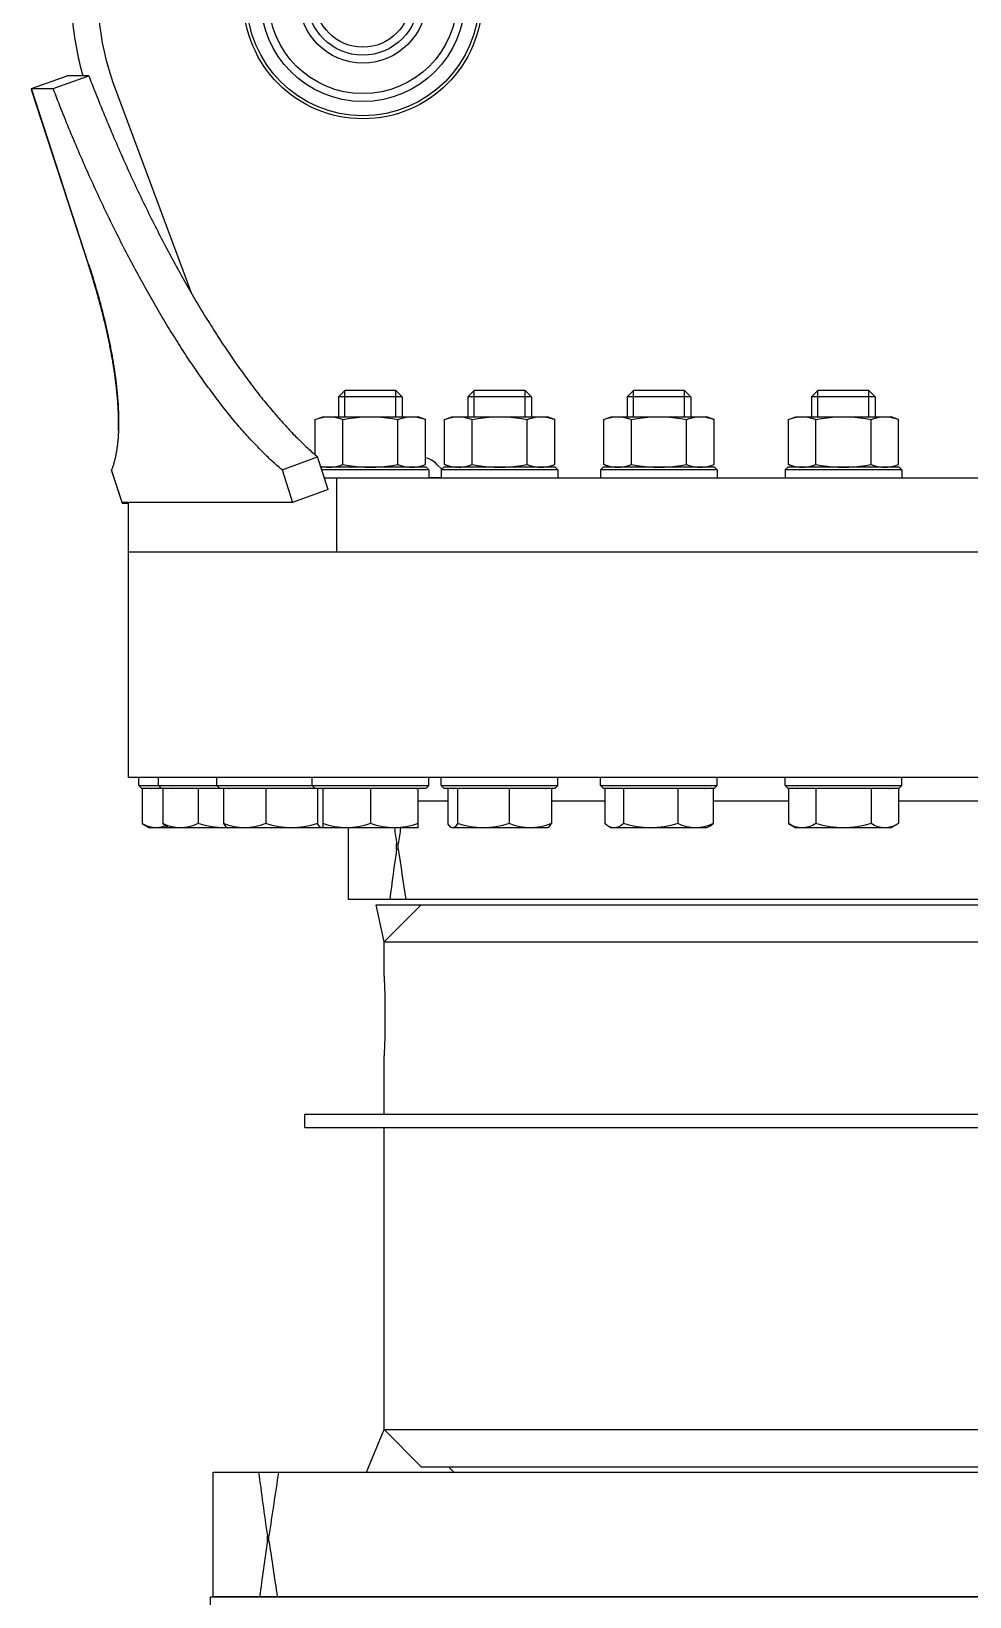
# Model space of a CAD drawing. Extents: x 1551 to 113148, y -1700 to 77018.
# Drawn here: x 13536 to 13890, y 58568 to 59159 of the extents above; entities that cross this region are included whole.
import ezdxf

# ---------------------------------------------------------------- set-up
doc = ezdxf.new("R2010")
doc.units = 0
doc.header["$LTSCALE"] = 500
doc.header["$MEASUREMENT"] = 0
doc.linetypes.add('CENTER', pattern=[3, 2.5, -0.25, 0, -0.25])
doc.layers.get('0').update_dxf_attribs({"linetype": 'CONTINUOUS'})

# ---------------------------------------------------------------- blocks, each defined once
blk = doc.blocks.new('pidestal_kran')
blk.add_lwpolyline([(-9566.33, 75828.77), (-8601.33, 75828.77), (-8601.33, 75778.77), (-9566.33, 75778.77)], close=True)
blk = doc.blocks.new('platform_side')
at = {"linetype": 'Continuous'}
for p, q in [((-10574.8, 5262.96), (-10561.35, 5267.82)), ((-10566.69, 5262.96), (-10553.24, 5267.82)), ((-10553.24, 5267.82), (-10561.35, 5267.82)), ((-10574.71, 5262.66), (-10574.92, 5262.59)), ((-10574.92, 5262.59), (-10553.35, 5196.39)), ((-10574.8, 5262.96), (-10566.69, 5262.96)), ((-10553.29, 5196.74), (-10574.8, 5262.96)), ((-10543.54, 5263.63), (-10514.48, 5185.7)), ((-10553.19, 5196.44), (-10553.35, 5196.39)), ((-10456.58, 5149.14), (-10458.98, 5146.74)), ((-10437.38, 5149.14), (-10456.58, 5149.14)), ((-10456.58, 5139.14), (-10456.58, 5149.14)), ((-10437.38, 5149.14), (-10434.98, 5146.74)), ((-10437.38, 5139.14), (-10437.38, 5149.14)), ((-10407.84, 5149.14), (-10410.24, 5146.74)), ((-10388.64, 5149.14), (-10407.84, 5149.14)), ((-10407.84, 5139.14), (-10407.84, 5149.14)), ((-10388.64, 5149.14), (-10386.24, 5146.74)), ((-10388.64, 5139.14), (-10388.64, 5149.14)), ((-10347.75, 5149.14), (-10350.15, 5146.74)), ((-10328.55, 5149.14), (-10347.75, 5149.14)), ((-10347.75, 5139.14), (-10347.75, 5149.14)), ((-10328.55, 5149.14), (-10326.15, 5146.74)), ((-10328.55, 5139.14), (-10328.55, 5149.14)), ((-10278.15, 5149.14), (-10280.55, 5146.74)), ((-10258.95, 5149.14), (-10278.15, 5149.14)), ((-10278.15, 5139.14), (-10278.15, 5149.14)), ((-10258.95, 5149.14), (-10256.55, 5146.74)), ((-10258.95, 5139.14), (-10258.95, 5149.14)), ((-10434.98, 5146.74), (-10458.98, 5146.74)), ((-10458.98, 5146.74), (-10458.98, 5139.14)), ((-10434.98, 5146.74), (-10434.98, 5139.14)), ((-10386.24, 5146.74), (-10410.24, 5146.74)), ((-10410.24, 5146.74), (-10410.24, 5139.14)), ((-10386.24, 5146.74), (-10386.24, 5139.14)), ((-10326.15, 5146.74), (-10350.15, 5146.74)), ((-10350.15, 5146.74), (-10350.15, 5139.14)), ((-10326.15, 5146.74), (-10326.15, 5139.14)), ((-10256.55, 5146.74), (-10280.55, 5146.74)), ((-10280.55, 5146.74), (-10280.55, 5139.14)), ((-10256.55, 5146.74), (-10256.55, 5139.14)), ((-10467.77, 5138.13), (-10464.98, 5139.14)), ((-10467.77, 5124.78), (-10467.77, 5138.13)), ((-10464.98, 5139.14), (-10428.98, 5139.14)), ((-10457.37, 5121.16), (-10457.37, 5138.13)), ((-10436.59, 5121.16), (-10436.59, 5138.13)), ((-10426.2, 5138.13), (-10428.98, 5139.14)), ((-10426.2, 5121.16), (-10426.2, 5138.13)), ((-10419.03, 5138.13), (-10416.24, 5139.14)), ((-10419.03, 5121.16), (-10419.03, 5138.13)), ((-10416.24, 5139.14), (-10380.24, 5139.14)), ((-10408.63, 5121.16), (-10408.63, 5138.13)), ((-10387.85, 5121.16), (-10387.85, 5138.13)), ((-10377.46, 5138.13), (-10380.24, 5139.14)), ((-10377.46, 5121.16), (-10377.46, 5138.13)), ((-10358.94, 5138.13), (-10356.15, 5139.14)), ((-10358.94, 5121.16), (-10358.94, 5138.13)), ((-10356.15, 5139.14), (-10320.15, 5139.14)), ((-10348.55, 5121.16), (-10348.55, 5138.13)), ((-10327.76, 5121.16), (-10327.76, 5138.13)), ((-10317.37, 5138.13), (-10320.15, 5139.14)), ((-10317.37, 5121.16), (-10317.37, 5138.13)), ((-10289.33, 5138.13), (-10286.55, 5139.14)), ((-10289.33, 5121.16), (-10289.33, 5138.13)), ((-10286.55, 5139.14), (-10250.55, 5139.14)), ((-10278.94, 5121.16), (-10278.94, 5138.13)), ((-10258.15, 5121.16), (-10258.15, 5138.13)), ((-10247.76, 5138.13), (-10250.55, 5139.14)), ((-10247.76, 5121.16), (-10247.76, 5138.13)), ((-10540.64, 5106.87), (-10544.64, 5119.17)), ((-10544.64, 5118.84), (-10544.58, 5118.99)), ((-10480.34, 5119.17), (-10466.89, 5124.03)), ((-10480.34, 5119.17), (-10476.35, 5106.87)), ((-10462.9, 5111.74), (-10466.89, 5124.03)), ((-10464.98, 5120.14), (-10465.72, 5120.41)), ((-10425.98, 5120.14), (-10465.63, 5120.14)), ((-10424.98, 5119.14), (-10465.3, 5119.14)), ((-10428.98, 5120.14), (-10426.2, 5121.16)), ((-10425.98, 5120.14), (-10424.98, 5119.14)), ((-10424.98, 5119.14), (-10424.98, 5116.14)), ((-10421.91, 5121.21), (-10420.04, 5119.35)), ((-10419.24, 5120.14), (-10420.24, 5119.14)), ((-10376.24, 5119.14), (-10420.24, 5119.14)), ((-10420.24, 5119.14), (-10420.24, 5116.14)), ((-10377.24, 5120.14), (-10419.24, 5120.14)), ((-10416.24, 5120.14), (-10419.03, 5121.16)), ((-10380.24, 5120.14), (-10377.46, 5121.16)), ((-10377.24, 5120.14), (-10376.24, 5119.14)), ((-10376.24, 5119.14), (-10376.24, 5116.14)), ((-10359.15, 5120.14), (-10360.15, 5119.14)), ((-10316.15, 5119.14), (-10360.15, 5119.14)), ((-10360.15, 5119.14), (-10360.15, 5116.14)), ((-10317.15, 5120.14), (-10359.15, 5120.14)), ((-10356.15, 5120.14), (-10358.94, 5121.16)), ((-10320.15, 5120.14), (-10317.37, 5121.16)), ((-10317.15, 5120.14), (-10316.15, 5119.14)), ((-10316.15, 5119.14), (-10316.15, 5116.14)), ((-10289.54, 5120.14), (-10290.54, 5119.14)), ((-10246.54, 5119.14), (-10290.54, 5119.14)), ((-10290.54, 5119.14), (-10290.54, 5116.14)), ((-10247.55, 5120.14), (-10289.54, 5120.14)), ((-10286.55, 5120.14), (-10289.33, 5121.16)), ((-10250.55, 5120.14), (-10247.76, 5121.16)), ((-10247.54, 5120.14), (-10246.54, 5119.14)), ((-10246.54, 5119.14), (-10246.54, 5116.14)), ((-10544.54, 5118.87), (-10544.64, 5118.84)), ((-10544.64, 5118.84), (-10540.63, 5106.54)), ((-10464.33, 5116.14), (-9511.29, 5116.14)), ((-10459.67, 5088.14), (-10459.67, 5116.14)), ((-10420.24, 5116.14), (-10424.98, 5116.14)), ((-10462.9, 5111.74), (-10476.35, 5106.87)), ((-10476.35, 5106.87), (-10540.64, 5106.87)), ((-10539.72, 5106.87), (-10540.63, 5106.54)), ((-10540.63, 5106.54), (-10538.29, 5106.54)), ((-10538.29, 5003.14), (-10538.29, 5106.87)), ((-9511.29, 5088.14), (-10538.29, 5088.14)), ((-9511.29, 5003.14), (-10538.29, 5003.14)), ((-10534.3, 5000.14), (-10534.3, 5003.14)), ((-10526.89, 5000.14), (-10526.89, 5003.14)), ((-10504.9, 5000.14), (-10504.9, 5003.14)), ((-10468.98, 5000.14), (-10468.98, 5003.14)), ((-10424.98, 5000.14), (-10424.98, 5003.14)), ((-10420.24, 5000.14), (-10420.24, 5003.14)), ((-10376.24, 5000.14), (-10376.24, 5003.14)), ((-10360.15, 5000.14), (-10360.15, 5003.14)), ((-10316.15, 5000.14), (-10316.15, 5003.14)), ((-10290.55, 5000.14), (-10290.55, 5003.14)), ((-10246.55, 5000.14), (-10246.55, 5003.14)), ((-10533.3, 4999.14), (-10534.3, 5000.14)), ((-10534.3, 5000.14), (-10424.98, 5000.14)), ((-10533.3, 4999.14), (-10503.9, 4999.14)), ((-10428.98, 4998.94), (-10533.08, 4998.94)), ((-10533.08, 4998.94), (-10533.08, 4985.75)), ((-10525.89, 4999.14), (-10526.89, 5000.14)), ((-10525.36, 4998.94), (-10525.36, 4985.75)), ((-10512, 4998.94), (-10512, 4985.75)), ((-10503.9, 4999.14), (-10504.9, 5000.14)), ((-10503.9, 4999.14), (-10467.98, 4999.14)), ((-10502.43, 4998.94), (-10502.43, 4985.75)), ((-10486.5, 4998.94), (-10486.5, 4985.75)), ((-10467.98, 4999.14), (-10468.98, 5000.14)), ((-10467.98, 4999.14), (-10425.98, 4999.14)), ((-10466.97, 4998.94), (-10466.97, 4985.75)), ((-10464.98, 4998.94), (-10464.98, 4984.14)), ((-10446.98, 4998.94), (-10446.98, 4985.75)), ((-10428.98, 4984.14), (-10428.98, 4998.94)), ((-10425.98, 4999.14), (-10424.98, 5000.14)), ((-10420.24, 5000.14), (-10376.24, 5000.14)), ((-10419.24, 4999.14), (-10420.24, 5000.14)), ((-10419.24, 4999.14), (-10377.24, 4999.14)), ((-10378.71, 4998.94), (-10417.77, 4998.94)), ((-10417.77, 4998.94), (-10417.77, 4985.75)), ((-10414.16, 4998.94), (-10414.16, 4985.75)), ((-10394.63, 4998.94), (-10394.63, 4985.75)), ((-10378.71, 4998.94), (-10378.71, 4985.75)), ((-10377.24, 4999.14), (-10376.24, 5000.14)), ((-10360.15, 5000.14), (-10316.15, 5000.14)), ((-10359.15, 4999.14), (-10360.15, 5000.14)), ((-10359.15, 4999.14), (-10317.15, 4999.14)), ((-10317.69, 4998.94), (-10358.62, 4998.94)), ((-10358.62, 4998.94), (-10358.62, 4985.75)), ((-10351.51, 4998.94), (-10351.51, 4985.75)), ((-10331.05, 4998.94), (-10331.05, 4985.75)), ((-10317.69, 4998.94), (-10317.69, 4985.75)), ((-10317.15, 4999.14), (-10316.15, 5000.14)), ((-10290.55, 5000.14), (-10246.55, 5000.14)), ((-10289.55, 4999.14), (-10290.55, 5000.14)), ((-10289.54, 4999.14), (-10247.55, 4999.14)), ((-10247.76, 4998.94), (-10289.33, 4998.94)), ((-10289.33, 4998.94), (-10289.33, 4985.75)), ((-10278.94, 4998.94), (-10278.94, 4985.75)), ((-10258.15, 4998.94), (-10258.15, 4985.75)), ((-10247.76, 4998.94), (-10247.76, 4985.75)), ((-10247.55, 4999.14), (-10246.55, 5000.14)), ((-10417.77, 4994.14), (-10428.98, 4994.14)), ((-10358.62, 4994.14), (-10378.71, 4994.14)), ((-10289.33, 4994.14), (-10317.69, 4994.14)), ((-10212, 4994.14), (-10247.76, 4994.14)), ((-10533.08, 4985.75), (-10530.3, 4984.14)), ((-10428.98, 4984.14), (-10530.3, 4984.14)), ((-10524.04, 4984.81), (-10522.89, 4984.14)), ((-10500.9, 4984.18), (-10501.76, 4984.14)), ((-10501.17, 4984.3), (-10500.9, 4984.14)), ((-10464.99, 4984.18), (-10465.17, 4984.14)), ((-10455.29, 4957.14), (-10455.29, 4984.14)), ((-10380.24, 4984.14), (-10416.24, 4984.14)), ((-10379.96, 4984.3), (-10380.24, 4984.14)), ((-10357.31, 4984.81), (-10356.15, 4984.14)), ((-10320.15, 4984.14), (-10356.15, 4984.14)), ((-10319, 4984.81), (-10320.15, 4984.14)), ((-10289.33, 4985.75), (-10286.55, 4984.14)), ((-10250.55, 4984.14), (-10286.55, 4984.14)), ((-10247.76, 4985.75), (-10250.55, 4984.14)), ((-10437.1, 4978.14), (-10436.48, 4978.14)), ((-10437.1, 4976.14), (-10437.1, 4978.14)), ((-10436.48, 4976.14), (-10436.48, 4978.14)), ((-10436.48, 4976.14), (-10437.1, 4976.14)), ((-9594.3, 4957.14), (-10455.29, 4957.14)), ((-10444.79, 4955.14), (-10427.8, 4955.14)), ((-10441.79, 4941.14), (-10444.79, 4955.14)), ((-10427.79, 4955.14), (-10441.79, 4941.14)), ((-10427.8, 4955.14), (-9621.8, 4955.14)), ((-10441.79, 4941.14), (-9607.79, 4941.14)), ((-10441.79, 4928.14), (-10441.79, 4941.14)), ((-10441.79, 4876.14), (-10441.79, 4898.14)), ((-10471.79, 4876.14), (-9577.79, 4876.14)), ((-10471.79, 4871.14), (-10471.79, 4876.14)), ((-10471.79, 4871.14), (-9577.79, 4871.14)), ((-10441.79, 4757.14), (-10441.79, 4871.14)), ((-10448.46, 4741.14), (-10441.79, 4757.14)), ((-10441.79, 4757.14), (-9607.79, 4757.14)), ((-10427.79, 4743.14), (-10441.79, 4757.14)), ((-10506.29, 4741.14), (-9543.3, 4741.14)), ((-10506.29, 4694.14), (-10506.29, 4741.14)), ((-10427.8, 4743.14), (-9621.8, 4743.14)), ((-10417.48, 4743.14), (-10415.48, 4741.14)), ((-10485.87, 4717.14), (-10485.26, 4717.14)), ((-10485.87, 4715.14), (-10485.87, 4717.14)), ((-10485.26, 4715.14), (-10485.87, 4715.14)), ((-10485.26, 4715.14), (-10485.26, 4717.14)), ((-9543.29, 4694.14), (-10506.29, 4694.14))]:
    blk.add_line(p, q, dxfattribs=at)
for points in [[(-10553.24, 5267.82), (-10552.82, 5266.74), (-10552.4, 5265.66), (-10551.99, 5264.59), (-10551.57, 5263.51), (-10551.14, 5262.44), (-10550.72, 5261.36), (-10550.3, 5260.29), (-10549.87, 5259.22), (-10549.44, 5258.15), (-10549.01, 5257.09), (-10548.58, 5256.02), (-10548.15, 5254.96), (-10547.71, 5253.9), (-10547.28, 5252.84), (-10546.84, 5251.78), (-10546.4, 5250.72), (-10545.96, 5249.66), (-10545.52, 5248.61), (-10545.07, 5247.56), (-10544.63, 5246.5), (-10544.18, 5245.46), (-10543.73, 5244.41), (-10543.28, 5243.36), (-10542.83, 5242.32), (-10542.38, 5241.28), (-10541.92, 5240.24), (-10541.47, 5239.2), (-10541.01, 5238.17), (-10540.55, 5237.13), (-10540.09, 5236.1), (-10539.63, 5235.07), (-10539.17, 5234.04), (-10538.71, 5233.02), (-10538.24, 5231.99), (-10537.78, 5230.97), (-10537.31, 5229.96), (-10536.84, 5228.94), (-10536.37, 5227.93), (-10535.9, 5226.92), (-10535.43, 5225.91), (-10534.96, 5224.9), (-10534.48, 5223.9), (-10534.01, 5222.9), (-10533.53, 5221.9), (-10533.05, 5220.9), (-10532.58, 5219.91), (-10532.1, 5218.92), (-10531.61, 5217.93), (-10531.13, 5216.94), (-10530.65, 5215.96), (-10530.17, 5214.98), (-10529.68, 5214), (-10529.2, 5213.03), (-10528.71, 5212.06), (-10528.22, 5211.09), (-10527.73, 5210.12), (-10527.24, 5209.16), (-10526.75, 5208.2), (-10526.26, 5207.25), (-10525.77, 5206.29), (-10525.28, 5205.34), (-10524.78, 5204.4), (-10524.29, 5203.45), (-10523.79, 5202.51), (-10523.3, 5201.57), (-10522.8, 5200.64), (-10522.3, 5199.71), (-10521.8, 5198.78), (-10521.3, 5197.86), (-10520.8, 5196.94), (-10520.3, 5196.02), (-10519.8, 5195.11), (-10519.3, 5194.2), (-10518.8, 5193.29), (-10518.29, 5192.39), (-10517.79, 5191.49), (-10517.29, 5190.6), (-10516.78, 5189.7), (-10516.28, 5188.82), (-10515.77, 5187.93), (-10515.26, 5187.05), (-10514.76, 5186.17), (-10514.25, 5185.3), (-10513.74, 5184.43), (-10513.23, 5183.56), (-10512.72, 5182.7), (-10512.22, 5181.85), (-10511.71, 5180.99), (-10511.2, 5180.14), (-10510.69, 5179.3), (-10510.18, 5178.46), (-10509.66, 5177.62), (-10509.15, 5176.78), (-10508.64, 5175.96), (-10508.13, 5175.13), (-10507.62, 5174.31), (-10507.11, 5173.49), (-10506.59, 5172.68), (-10506.08, 5171.87), (-10505.57, 5171.07), (-10505.05, 5170.27), (-10504.54, 5169.47), (-10504.03, 5168.68), (-10503.51, 5167.9), (-10503, 5167.11), (-10502.49, 5166.34), (-10501.97, 5165.56), (-10501.46, 5164.79), (-10500.95, 5164.03), (-10500.43, 5163.27), (-10499.92, 5162.52), (-10499.41, 5161.77), (-10498.89, 5161.02), (-10498.38, 5160.28), (-10497.86, 5159.54), (-10497.35, 5158.81), (-10496.84, 5158.09), (-10496.32, 5157.36), (-10495.81, 5156.65), (-10495.3, 5155.94), (-10494.79, 5155.23), (-10494.27, 5154.53), (-10493.76, 5153.83), (-10493.25, 5153.14), (-10492.74, 5152.45), (-10492.23, 5151.76), (-10491.71, 5151.09), (-10491.2, 5150.41), (-10490.69, 5149.75), (-10490.18, 5149.08), (-10489.67, 5148.43), (-10489.16, 5147.77), (-10488.65, 5147.13), (-10488.14, 5146.48), (-10487.64, 5145.85), (-10487.13, 5145.22), (-10486.62, 5144.59), (-10486.11, 5143.97), (-10485.61, 5143.35), (-10485.1, 5142.74), (-10484.6, 5142.13), (-10484.09, 5141.53), (-10483.59, 5140.94), (-10483.08, 5140.35), (-10482.58, 5139.77), (-10482.08, 5139.19), (-10481.58, 5138.61), (-10481.07, 5138.05), (-10480.57, 5137.48), (-10480.07, 5136.93), (-10479.57, 5136.38), (-10479.07, 5135.83), (-10478.58, 5135.29), (-10478.08, 5134.76), (-10477.58, 5134.23), (-10477.09, 5133.7), (-10476.59, 5133.18), (-10476.1, 5132.67), (-10475.61, 5132.17), (-10475.11, 5131.66), (-10474.62, 5131.17), (-10474.13, 5130.68), (-10473.64, 5130.2), (-10473.15, 5129.72), (-10472.67, 5129.25), (-10472.18, 5128.78), (-10471.69, 5128.32), (-10471.21, 5127.86), (-10470.72, 5127.41), (-10470.24, 5126.97), (-10469.76, 5126.53), (-10469.28, 5126.1), (-10468.8, 5125.68), (-10468.32, 5125.26), (-10467.84, 5124.84), (-10467.37, 5124.43), (-10466.89, 5124.03)], [(-10480.34, 5119.17), (-10480.82, 5119.57), (-10481.29, 5119.98), (-10481.77, 5120.39), (-10482.25, 5120.81), (-10482.72, 5121.23), (-10483.2, 5121.66), (-10483.68, 5122.1), (-10484.16, 5122.54), (-10484.64, 5122.99), (-10485.13, 5123.44), (-10485.61, 5123.9), (-10486.09, 5124.36), (-10486.58, 5124.83), (-10487.07, 5125.3), (-10487.55, 5125.79), (-10488.04, 5126.27), (-10488.53, 5126.77), (-10489.02, 5127.26), (-10489.51, 5127.77), (-10490, 5128.28), (-10490.5, 5128.79), (-10490.99, 5129.31), (-10491.48, 5129.84), (-10491.98, 5130.37), (-10492.47, 5130.91), (-10492.97, 5131.45), (-10493.47, 5132), (-10493.97, 5132.56), (-10494.47, 5133.12), (-10494.97, 5133.68), (-10495.47, 5134.25), (-10495.97, 5134.83), (-10496.47, 5135.41), (-10496.97, 5136), (-10497.47, 5136.59), (-10497.97, 5137.18), (-10498.48, 5137.79), (-10498.98, 5138.4), (-10499.49, 5139.01), (-10499.99, 5139.63), (-10500.5, 5140.25), (-10501.01, 5140.88), (-10501.51, 5141.52), (-10502.02, 5142.15), (-10502.53, 5142.8), (-10503.04, 5143.45), (-10503.54, 5144.1), (-10504.05, 5144.76), (-10504.56, 5145.43), (-10505.07, 5146.1), (-10505.58, 5146.78), (-10506.09, 5147.46), (-10506.6, 5148.14), (-10507.11, 5148.83), (-10507.63, 5149.53), (-10508.14, 5150.23), (-10508.65, 5150.93), (-10509.16, 5151.64), (-10509.67, 5152.36), (-10510.18, 5153.08), (-10510.7, 5153.8), (-10511.21, 5154.53), (-10511.72, 5155.26), (-10512.24, 5156), (-10512.75, 5156.74), (-10513.26, 5157.49), (-10513.77, 5158.25), (-10514.29, 5159), (-10514.8, 5159.76), (-10515.31, 5160.53), (-10515.83, 5161.3), (-10516.34, 5162.08), (-10516.85, 5162.86), (-10517.37, 5163.64), (-10517.88, 5164.43), (-10518.39, 5165.23), (-10518.9, 5166.02), (-10519.42, 5166.83), (-10519.93, 5167.63), (-10520.44, 5168.44), (-10520.95, 5169.26), (-10521.46, 5170.08), (-10521.98, 5170.9), (-10522.49, 5171.73), (-10523, 5172.56), (-10523.51, 5173.4), (-10524.02, 5174.24), (-10524.53, 5175.08), (-10525.04, 5175.93), (-10525.55, 5176.79), (-10526.06, 5177.64), (-10526.57, 5178.5), (-10527.08, 5179.37), (-10527.58, 5180.24), (-10528.09, 5181.11), (-10528.6, 5181.99), (-10529.11, 5182.87), (-10529.61, 5183.75), (-10530.12, 5184.64), (-10530.62, 5185.53), (-10531.13, 5186.42), (-10531.63, 5187.32), (-10532.14, 5188.23), (-10532.64, 5189.13), (-10533.14, 5190.04), (-10533.64, 5190.96), (-10534.15, 5191.87), (-10534.65, 5192.8), (-10535.15, 5193.72), (-10535.65, 5194.65), (-10536.14, 5195.58), (-10536.64, 5196.51), (-10537.14, 5197.45), (-10537.64, 5198.39), (-10538.13, 5199.34), (-10538.63, 5200.28), (-10539.12, 5201.23), (-10539.61, 5202.19), (-10540.11, 5203.15), (-10540.6, 5204.11), (-10541.09, 5205.07), (-10541.58, 5206.04), (-10542.07, 5207.01), (-10542.55, 5207.98), (-10543.04, 5208.96), (-10543.53, 5209.93), (-10544.01, 5210.92), (-10544.5, 5211.9), (-10544.98, 5212.89), (-10545.46, 5213.88), (-10545.94, 5214.87), (-10546.42, 5215.87), (-10546.9, 5216.87), (-10547.38, 5217.87), (-10547.86, 5218.87), (-10548.33, 5219.88), (-10548.81, 5220.89), (-10549.28, 5221.9), (-10549.75, 5222.91), (-10550.23, 5223.93), (-10550.7, 5224.95), (-10551.16, 5225.97), (-10551.63, 5226.99), (-10552.1, 5228.02), (-10552.56, 5229.05), (-10553.03, 5230.08), (-10553.49, 5231.11), (-10553.95, 5232.15), (-10554.41, 5233.18), (-10554.87, 5234.22), (-10555.33, 5235.26), (-10555.78, 5236.31), (-10556.24, 5237.35), (-10556.69, 5238.4), (-10557.14, 5239.45), (-10557.59, 5240.5), (-10558.04, 5241.55), (-10558.49, 5242.61), (-10558.93, 5243.67), (-10559.38, 5244.73), (-10559.82, 5245.79), (-10560.26, 5246.85), (-10560.7, 5247.91), (-10561.14, 5248.98), (-10561.58, 5250.05), (-10562.01, 5251.12), (-10562.45, 5252.19), (-10562.88, 5253.26), (-10563.31, 5254.33), (-10563.74, 5255.41), (-10564.16, 5256.48), (-10564.59, 5257.56), (-10565.01, 5258.64), (-10565.43, 5259.72), (-10565.85, 5260.8), (-10566.27, 5261.88), (-10566.69, 5262.96)], [(-10542.04, 5134.05), (-10542.03, 5134.37), (-10542.02, 5134.79), (-10542.01, 5135.21), (-10542.01, 5135.63), (-10542, 5136.06), (-10542, 5136.49), (-10542, 5136.92), (-10542, 5137.36), (-10542, 5137.79), (-10542.01, 5138.24), (-10542.02, 5138.68), (-10542.03, 5139.13), (-10542.04, 5139.58), (-10542.05, 5140.03), (-10542.07, 5140.49), (-10542.08, 5140.94), (-10542.1, 5141.4), (-10542.13, 5141.87), (-10542.15, 5142.34), (-10542.18, 5142.81), (-10542.2, 5143.28), (-10542.23, 5143.75), (-10542.26, 5144.23), (-10542.3, 5144.71), (-10542.33, 5145.19), (-10542.37, 5145.68), (-10542.41, 5146.16), (-10542.45, 5146.65), (-10542.49, 5147.15), (-10542.54, 5147.64), (-10542.59, 5148.14), (-10542.64, 5148.64), (-10542.69, 5149.14), (-10542.74, 5149.65), (-10542.8, 5150.15), (-10542.85, 5150.66), (-10542.91, 5151.17), (-10542.97, 5151.68), (-10543.04, 5152.2), (-10543.1, 5152.72), (-10543.17, 5153.24), (-10543.24, 5153.76), (-10543.31, 5154.28), (-10543.38, 5154.81), (-10543.46, 5155.34), (-10543.53, 5155.86), (-10543.61, 5156.4), (-10543.69, 5156.93), (-10543.77, 5157.47), (-10543.86, 5158), (-10543.94, 5158.54), (-10544.03, 5159.08), (-10544.12, 5159.63), (-10544.21, 5160.17), (-10544.31, 5160.72), (-10544.4, 5161.27), (-10544.5, 5161.82), (-10544.6, 5162.37), (-10544.7, 5162.93), (-10544.8, 5163.48), (-10544.91, 5164.04), (-10545.01, 5164.6), (-10545.12, 5165.16), (-10545.23, 5165.72), (-10545.34, 5166.28), (-10545.46, 5166.85), (-10545.57, 5167.41), (-10545.69, 5167.98), (-10545.81, 5168.55), (-10545.93, 5169.12), (-10546.06, 5169.69), (-10546.18, 5170.27), (-10546.31, 5170.84), (-10546.44, 5171.42), (-10546.57, 5172), (-10546.7, 5172.57), (-10546.83, 5173.15), (-10546.97, 5173.74), (-10547.1, 5174.32), (-10547.24, 5174.9), (-10547.38, 5175.49), (-10547.53, 5176.07), (-10547.67, 5176.66), (-10547.82, 5177.24), (-10547.96, 5177.83), (-10548.11, 5178.42), (-10548.27, 5179.01), (-10548.42, 5179.6), (-10548.57, 5180.2), (-10548.73, 5180.79), (-10548.89, 5181.38), (-10549.05, 5181.98), (-10549.21, 5182.57), (-10549.37, 5183.17), (-10549.53, 5183.76), (-10549.7, 5184.36), (-10549.87, 5184.96), (-10550.04, 5185.55), (-10550.21, 5186.15), (-10550.38, 5186.75), (-10550.55, 5187.35), (-10550.73, 5187.95), (-10550.91, 5188.55), (-10551.09, 5189.15), (-10551.27, 5189.76), (-10551.45, 5190.36), (-10551.63, 5190.96), (-10551.82, 5191.56), (-10552, 5192.16), (-10552.19, 5192.77), (-10552.38, 5193.37), (-10552.57, 5193.97), (-10552.76, 5194.58), (-10552.96, 5195.18), (-10553.15, 5195.78), (-10553.35, 5196.39)], [(-10553.29, 5196.74), (-10553.09, 5196.14), (-10552.9, 5195.54), (-10552.71, 5194.93), (-10552.51, 5194.33), (-10552.32, 5193.73), (-10552.14, 5193.13), (-10551.95, 5192.53), (-10551.76, 5191.93), (-10551.58, 5191.33), (-10551.4, 5190.73), (-10551.22, 5190.13), (-10551.04, 5189.52), (-10550.86, 5188.93), (-10550.68, 5188.33), (-10550.51, 5187.73), (-10550.33, 5187.13), (-10550.16, 5186.53), (-10549.99, 5185.93), (-10549.82, 5185.33), (-10549.66, 5184.74), (-10549.49, 5184.14), (-10549.33, 5183.55), (-10549.17, 5182.95), (-10549, 5182.36), (-10548.85, 5181.76), (-10548.69, 5181.17), (-10548.53, 5180.58), (-10548.38, 5179.99), (-10548.23, 5179.4), (-10548.08, 5178.81), (-10547.93, 5178.22), (-10547.78, 5177.63), (-10547.63, 5177.04), (-10547.49, 5176.46), (-10547.35, 5175.87), (-10547.21, 5175.29), (-10547.07, 5174.7), (-10546.93, 5174.12), (-10546.8, 5173.54), (-10546.66, 5172.96), (-10546.53, 5172.38), (-10546.4, 5171.8), (-10546.27, 5171.23), (-10546.15, 5170.65), (-10546.02, 5170.08), (-10545.9, 5169.5), (-10545.78, 5168.93), (-10545.66, 5168.36), (-10545.54, 5167.8), (-10545.43, 5167.23), (-10545.31, 5166.66), (-10545.2, 5166.1), (-10545.09, 5165.54), (-10544.98, 5164.97), (-10544.88, 5164.41), (-10544.77, 5163.86), (-10544.67, 5163.3), (-10544.57, 5162.75), (-10544.47, 5162.19), (-10544.37, 5161.64), (-10544.28, 5161.09), (-10544.18, 5160.54), (-10544.09, 5160), (-10544, 5159.45), (-10543.92, 5158.91), (-10543.83, 5158.37), (-10543.75, 5157.83), (-10543.66, 5157.29), (-10543.58, 5156.76), (-10543.51, 5156.23), (-10543.43, 5155.69), (-10543.35, 5155.17), (-10543.28, 5154.64), (-10543.21, 5154.11), (-10543.14, 5153.59), (-10543.08, 5153.07), (-10543.01, 5152.55), (-10542.95, 5152.04), (-10542.89, 5151.52), (-10542.83, 5151.01), (-10542.77, 5150.5), (-10542.72, 5150), (-10542.67, 5149.49), (-10542.61, 5148.99), (-10542.57, 5148.49), (-10542.52, 5147.99), (-10542.47, 5147.5), (-10542.43, 5147.01), (-10542.39, 5146.52), (-10542.35, 5146.03), (-10542.31, 5145.55), (-10542.28, 5145.07), (-10542.25, 5144.59), (-10542.21, 5144.11), (-10542.18, 5143.64), (-10542.16, 5143.16), (-10542.13, 5142.7), (-10542.11, 5142.23), (-10542.09, 5141.77), (-10542.07, 5141.31), (-10542.05, 5140.85), (-10542.04, 5140.39), (-10542.02, 5139.94), (-10542.01, 5139.49), (-10542, 5139.04), (-10541.99, 5138.6), (-10541.99, 5138.16), (-10541.99, 5137.72), (-10541.98, 5137.28), (-10541.99, 5136.85), (-10541.99, 5136.42), (-10541.99, 5136), (-10542, 5135.57), (-10542.01, 5135.15), (-10542.02, 5134.74), (-10542.03, 5134.32), (-10542.05, 5133.91), (-10542.06, 5133.5), (-10542.08, 5133.1), (-10542.1, 5132.7), (-10542.12, 5132.3), (-10542.15, 5131.9), (-10542.17, 5131.51), (-10542.2, 5131.12), (-10542.23, 5130.73), (-10542.27, 5130.35), (-10542.3, 5129.97), (-10542.34, 5129.6), (-10542.38, 5129.22), (-10542.42, 5128.86), (-10542.46, 5128.49), (-10542.5, 5128.13), (-10542.55, 5127.77), (-10542.6, 5127.41), (-10542.65, 5127.06), (-10542.7, 5126.71), (-10542.75, 5126.37), (-10542.81, 5126.03), (-10542.87, 5125.69), (-10542.93, 5125.35), (-10542.99, 5125.02), (-10543.05, 5124.69), (-10543.12, 5124.37), (-10543.19, 5124.05), (-10543.26, 5123.73), (-10543.33, 5123.42), (-10543.4, 5123.11), (-10543.48, 5122.8), (-10543.56, 5122.5), (-10543.64, 5122.2), (-10543.72, 5121.91), (-10543.8, 5121.62), (-10543.89, 5121.33), (-10543.97, 5121.05), (-10544.06, 5120.77), (-10544.15, 5120.49), (-10544.25, 5120.22), (-10544.34, 5119.95), (-10544.44, 5119.69), (-10544.54, 5119.43), (-10544.64, 5119.17)], [(-10467.77, 5138.13), (-10466.71, 5138.48), (-10465.67, 5138.77)], [(-10465.67, 5138.77), (-10464.64, 5138.97), (-10463.6, 5139.1), (-10462.57, 5139.14)], [(-10462.57, 5139.14), (-10461.54, 5139.1), (-10460.51, 5138.97), (-10459.47, 5138.77), (-10458.43, 5138.48), (-10457.37, 5138.13)], [(-10457.37, 5138.13), (-10455.26, 5138.48), (-10453.18, 5138.77), (-10451.11, 5138.97), (-10449.05, 5139.1), (-10446.98, 5139.14)], [(-10446.98, 5139.14), (-10444.92, 5139.1), (-10442.85, 5138.97), (-10440.79, 5138.77), (-10438.7, 5138.48), (-10436.59, 5138.13)], [(-10436.59, 5138.13), (-10435.53, 5138.48), (-10434.49, 5138.77), (-10433.46, 5138.97), (-10432.43, 5139.1), (-10431.39, 5139.14)], [(-10431.39, 5139.14), (-10430.36, 5139.1), (-10429.33, 5138.97), (-10428.3, 5138.77), (-10427.25, 5138.48), (-10426.2, 5138.13)], [(-10419.03, 5138.13), (-10417.97, 5138.48), (-10416.93, 5138.77)], [(-10416.93, 5138.77), (-10415.89, 5138.97), (-10414.86, 5139.1), (-10413.83, 5139.14)], [(-10413.83, 5139.14), (-10412.8, 5139.1), (-10411.77, 5138.97), (-10410.73, 5138.77), (-10409.69, 5138.48), (-10408.63, 5138.13)], [(-10408.63, 5138.13), (-10406.52, 5138.48), (-10404.44, 5138.77), (-10402.37, 5138.97), (-10400.31, 5139.1), (-10398.24, 5139.14)], [(-10398.24, 5139.14), (-10396.18, 5139.1), (-10394.11, 5138.97), (-10392.05, 5138.77), (-10389.96, 5138.48), (-10387.85, 5138.13)], [(-10387.85, 5138.13), (-10386.79, 5138.48), (-10385.75, 5138.77), (-10384.72, 5138.97), (-10383.69, 5139.1), (-10382.65, 5139.14)], [(-10382.65, 5139.14), (-10381.62, 5139.1), (-10380.59, 5138.97), (-10379.56, 5138.77), (-10378.51, 5138.48), (-10377.46, 5138.13)], [(-10358.94, 5138.13), (-10357.88, 5138.48), (-10356.84, 5138.77)], [(-10356.84, 5138.77), (-10355.81, 5138.97), (-10354.78, 5139.1), (-10353.74, 5139.14)], [(-10353.74, 5139.14), (-10352.71, 5139.1), (-10351.68, 5138.97), (-10350.65, 5138.77), (-10349.6, 5138.48), (-10348.55, 5138.13)], [(-10348.55, 5138.13), (-10346.43, 5138.48), (-10344.35, 5138.77), (-10342.28, 5138.97), (-10340.22, 5139.1), (-10338.15, 5139.14)], [(-10338.15, 5139.14), (-10336.09, 5139.1), (-10334.03, 5138.97), (-10331.96, 5138.77), (-10329.87, 5138.48), (-10327.76, 5138.13)], [(-10327.76, 5138.13), (-10326.71, 5138.48), (-10325.66, 5138.77), (-10324.63, 5138.97), (-10323.6, 5139.1), (-10322.57, 5139.14)], [(-10322.57, 5139.14), (-10321.53, 5139.1), (-10320.5, 5138.97), (-10319.47, 5138.77), (-10318.43, 5138.48), (-10317.37, 5138.13)], [(-10289.33, 5138.13), (-10288.27, 5138.48), (-10287.23, 5138.77)], [(-10287.23, 5138.77), (-10286.2, 5138.97), (-10285.17, 5139.1), (-10284.13, 5139.14)], [(-10284.13, 5139.14), (-10283.1, 5139.1), (-10282.07, 5138.97), (-10281.04, 5138.77), (-10279.99, 5138.48), (-10278.94, 5138.13)], [(-10278.94, 5138.13), (-10276.82, 5138.48), (-10274.74, 5138.77), (-10272.67, 5138.97), (-10270.61, 5139.1), (-10268.55, 5139.14)], [(-10268.55, 5139.14), (-10266.48, 5139.1), (-10264.42, 5138.97), (-10262.35, 5138.77), (-10260.27, 5138.48), (-10258.15, 5138.13)], [(-10258.15, 5138.13), (-10257.1, 5138.48), (-10256.05, 5138.77), (-10255.02, 5138.97), (-10253.99, 5139.1), (-10252.96, 5139.14)], [(-10252.96, 5139.14), (-10251.92, 5139.1), (-10250.89, 5138.97), (-10249.86, 5138.77), (-10248.82, 5138.48), (-10247.76, 5138.13)], [(-10465.76, 5120.54), (-10465.67, 5120.52), (-10464.64, 5120.31), (-10463.6, 5120.19), (-10462.57, 5120.14)], [(-10462.57, 5120.14), (-10461.54, 5120.19), (-10460.51, 5120.31), (-10459.47, 5120.52), (-10458.43, 5120.8), (-10457.37, 5121.16)], [(-10457.37, 5121.16), (-10455.26, 5120.8), (-10453.18, 5120.52), (-10451.11, 5120.31), (-10449.05, 5120.19), (-10446.98, 5120.14)], [(-10446.98, 5120.14), (-10444.92, 5120.19), (-10442.85, 5120.31), (-10440.79, 5120.52), (-10438.7, 5120.8), (-10436.59, 5121.16)], [(-10436.59, 5121.16), (-10435.53, 5120.8), (-10434.49, 5120.52), (-10433.46, 5120.31), (-10432.43, 5120.19), (-10431.39, 5120.14)], [(-10431.39, 5120.14), (-10430.36, 5120.19), (-10429.33, 5120.31)], [(-10429.33, 5120.31), (-10428.3, 5120.52), (-10427.25, 5120.8), (-10426.2, 5121.16)], [(-10419.03, 5121.16), (-10417.97, 5120.8), (-10416.93, 5120.52), (-10415.89, 5120.31), (-10414.86, 5120.19), (-10414.33, 5120.16)], [(-10413.83, 5120.14), (-10412.8, 5120.19), (-10411.77, 5120.31), (-10410.73, 5120.52), (-10409.69, 5120.8), (-10408.63, 5121.16)], [(-10408.63, 5121.16), (-10406.52, 5120.8), (-10404.44, 5120.52), (-10402.37, 5120.31), (-10400.31, 5120.19), (-10398.24, 5120.14)], [(-10398.24, 5120.14), (-10396.18, 5120.19), (-10394.11, 5120.31), (-10392.05, 5120.52), (-10389.96, 5120.8), (-10387.85, 5121.16)], [(-10387.85, 5121.16), (-10386.79, 5120.8), (-10385.75, 5120.52), (-10384.72, 5120.31), (-10383.69, 5120.19), (-10382.65, 5120.14)], [(-10382.65, 5120.14), (-10381.62, 5120.19), (-10380.59, 5120.31)], [(-10380.59, 5120.31), (-10379.56, 5120.52), (-10378.51, 5120.8), (-10377.46, 5121.16)], [(-10358.94, 5121.16), (-10357.88, 5120.8), (-10356.84, 5120.52), (-10355.81, 5120.31), (-10354.78, 5120.19), (-10353.74, 5120.14)], [(-10353.74, 5120.14), (-10352.71, 5120.19), (-10351.68, 5120.31)], [(-10351.68, 5120.31), (-10350.65, 5120.52), (-10349.6, 5120.8), (-10348.55, 5121.16)], [(-10348.55, 5121.16), (-10346.43, 5120.8), (-10344.35, 5120.52), (-10342.28, 5120.31), (-10340.22, 5120.19), (-10338.15, 5120.14)], [(-10338.15, 5120.14), (-10336.09, 5120.19), (-10334.03, 5120.31), (-10331.96, 5120.52), (-10329.87, 5120.8), (-10327.76, 5121.16)], [(-10327.76, 5121.16), (-10326.71, 5120.8), (-10325.66, 5120.52), (-10324.63, 5120.31), (-10323.6, 5120.19), (-10322.57, 5120.14)], [(-10322.57, 5120.14), (-10321.53, 5120.19), (-10320.5, 5120.31)], [(-10320.5, 5120.31), (-10319.47, 5120.52), (-10318.43, 5120.8), (-10317.37, 5121.16)], [(-10289.33, 5121.16), (-10288.27, 5120.8), (-10287.23, 5120.52), (-10286.2, 5120.31), (-10285.17, 5120.19), (-10284.13, 5120.14)], [(-10284.13, 5120.14), (-10283.1, 5120.19), (-10282.07, 5120.31), (-10281.04, 5120.52), (-10279.99, 5120.8), (-10278.94, 5121.16)], [(-10278.94, 5121.16), (-10276.82, 5120.8), (-10274.74, 5120.52), (-10272.67, 5120.31), (-10270.61, 5120.19), (-10268.55, 5120.14)], [(-10268.55, 5120.14), (-10266.48, 5120.19), (-10264.42, 5120.31), (-10262.35, 5120.52), (-10260.27, 5120.8), (-10258.15, 5121.16)], [(-10258.15, 5121.16), (-10257.1, 5120.8), (-10256.05, 5120.52), (-10255.02, 5120.31), (-10253.99, 5120.19), (-10252.96, 5120.14)], [(-10252.96, 5120.14), (-10251.92, 5120.19), (-10250.89, 5120.31)], [(-10250.89, 5120.31), (-10249.86, 5120.52), (-10248.82, 5120.8), (-10247.76, 5121.16)], [(-10527.88, 4984.14), (-10529.16, 4984.25), (-10530.45, 4984.56), (-10531.75, 4985.06), (-10533.08, 4985.75)], [(-10524.28, 4984.96), (-10525.32, 4984.56), (-10526.61, 4984.25), (-10527.88, 4984.14)], [(-10518.68, 4984.14), (-10520.32, 4984.25), (-10521.97, 4984.56), (-10523.65, 4985.06), (-10525.36, 4985.75)], [(-10525.36, 4985.75), (-10524.45, 4985.06), (-10524.04, 4984.81)], [(-10512, 4985.75), (-10513.7, 4985.06), (-10515.38, 4984.56), (-10517.03, 4984.25), (-10518.68, 4984.14)], [(-10501.76, 4984.14), (-10504.28, 4984.25), (-10506.81, 4984.56), (-10509.39, 4985.06), (-10512, 4985.75)], [(-10494.47, 4984.14), (-10496.42, 4984.25), (-10498.39, 4984.56), (-10500.4, 4985.06), (-10502.43, 4985.75)], [(-10502.43, 4985.75), (-10501.97, 4985.06), (-10501.51, 4984.56), (-10501.17, 4984.3)], [(-10486.5, 4985.75), (-10488.54, 4985.06), (-10490.54, 4984.56), (-10492.51, 4984.25), (-10494.47, 4984.14)], [(-10476.74, 4984.14), (-10479.14, 4984.25), (-10481.56, 4984.56), (-10484.01, 4985.06), (-10486.5, 4985.75)], [(-10466.97, 4985.75), (-10469.46, 4985.06), (-10471.92, 4984.56), (-10474.34, 4984.25), (-10476.74, 4984.14)], [(-10465.17, 4984.14), (-10465.61, 4984.25), (-10466.06, 4984.56), (-10466.51, 4985.06), (-10466.97, 4985.75)], [(-10455.98, 4984.14), (-10458.2, 4984.25), (-10460.42, 4984.56), (-10462.69, 4985.06), (-10464.98, 4985.75)], [(-10446.98, 4985.75), (-10449.28, 4985.06), (-10451.54, 4984.56), (-10453.77, 4984.25), (-10455.98, 4984.14)], [(-10437.98, 4984.14), (-10440.2, 4984.25), (-10442.42, 4984.56), (-10444.69, 4985.06), (-10446.98, 4985.75)], [(-10428.98, 4985.75), (-10431.28, 4985.06), (-10433.54, 4984.56), (-10435.77, 4984.25), (-10437.98, 4984.14)], [(-10416.52, 4984.3), (-10416.86, 4984.56), (-10417.31, 4985.06), (-10417.77, 4985.75)], [(-10415.97, 4984.14), (-10416.41, 4984.25), (-10416.52, 4984.3)], [(-10414.16, 4985.75), (-10414.62, 4985.06), (-10415.08, 4984.56), (-10415.52, 4984.25), (-10415.97, 4984.14)], [(-10404.4, 4984.14), (-10406.8, 4984.25), (-10409.22, 4984.56), (-10411.67, 4985.06), (-10414.16, 4985.75)], [(-10394.63, 4985.75), (-10397.12, 4985.06), (-10399.58, 4984.56), (-10402, 4984.25), (-10404.4, 4984.14)], [(-10386.67, 4984.14), (-10388.63, 4984.25), (-10390.6, 4984.56), (-10392.6, 4985.06), (-10394.63, 4985.75)], [(-10378.71, 4985.75), (-10380.74, 4985.06), (-10382.74, 4984.56), (-10384.71, 4984.25), (-10386.67, 4984.14)], [(-10379.96, 4984.3), (-10379.62, 4984.56), (-10379.17, 4985.06), (-10378.71, 4985.75)], [(-10357.31, 4984.81), (-10357.72, 4985.06), (-10358.62, 4985.75)], [(-10355.07, 4984.14), (-10355.94, 4984.25), (-10356.82, 4984.56), (-10357.31, 4984.81)], [(-10351.51, 4985.75), (-10352.42, 4985.06), (-10353.31, 4984.56), (-10354.19, 4984.25), (-10355.07, 4984.14)], [(-10341.28, 4984.14), (-10343.8, 4984.25), (-10346.33, 4984.56), (-10348.9, 4985.06), (-10351.51, 4985.75)], [(-10331.05, 4985.75), (-10333.66, 4985.06), (-10336.23, 4984.56), (-10338.76, 4984.25), (-10341.28, 4984.14)], [(-10324.37, 4984.14), (-10326.01, 4984.25), (-10327.66, 4984.56), (-10329.34, 4985.06), (-10331.05, 4985.75)], [(-10317.69, 4985.75), (-10319.39, 4985.06), (-10321.07, 4984.56), (-10322.72, 4984.25), (-10324.37, 4984.14)], [(-10319, 4984.81), (-10318.59, 4985.06), (-10317.69, 4985.75)], [(-10284.13, 4984.14), (-10285.41, 4984.25), (-10286.7, 4984.56), (-10288, 4985.06), (-10289.33, 4985.75)], [(-10278.94, 4985.75), (-10280.26, 4985.06), (-10281.57, 4984.56), (-10282.86, 4984.25), (-10284.13, 4984.14)], [(-10268.55, 4984.14), (-10271.1, 4984.25), (-10273.67, 4984.56), (-10276.29, 4985.06), (-10278.94, 4985.75)], [(-10258.15, 4985.75), (-10260.8, 4985.06), (-10263.42, 4984.56), (-10265.99, 4984.25), (-10268.55, 4984.14)], [(-10252.96, 4984.14), (-10254.24, 4984.25), (-10255.52, 4984.56), (-10256.83, 4985.06), (-10258.15, 4985.75)], [(-10250.39, 4984.56), (-10251.68, 4984.25), (-10252.96, 4984.14)], [(-10247.76, 4985.75), (-10249.09, 4985.06), (-10250.39, 4984.56)], [(-10441.79, 4928.14), (-10441.76, 4927.2), (-10441.68, 4924.59), (-10441.59, 4920.61), (-10441.53, 4915.73), (-10441.53, 4910.56), (-10441.59, 4905.68), (-10441.68, 4901.7), (-10441.76, 4899.08), (-10441.79, 4898.14)]]:
    blk.add_lwpolyline(points, dxfattribs=at)
for radius in [45, 43.84, 38.5, 35.5, 24, 21, 18]:
    blk.add_circle((-10449.84, 5296.56), radius, dxfattribs=at)
for centre, radius, start, end in [((-10449.84, 5298.56), 100, 184.60006, 200.44681), ((-10449.84, 5298.56), 110, 184.49817, 196.22651), ((-10428.98, 5114.14), 10, 45, 73.85986), ((-10529.75, 4999.14), 0.2, 270, 0), ((-10522.34, 4999.14), 0.2, 270, 0), ((-10500.35, 4999.14), 0.2, 270, 0), ((-10465.45, 4999.14), 0.2, 180, 270), ((-10464.43, 4999.14), 0.2, 270, 0), ((-10429.53, 4999.14), 0.2, 180, 270), ((-10415.69, 4999.14), 0.2, 270, 0), ((-10380.79, 4999.14), 0.2, 180, 270), ((-10355.6, 4999.14), 0.2, 270, 0), ((-10320.7, 4999.14), 0.2, 180, 270), ((-10286, 4999.14), 0.2, 270, 0), ((-10251.1, 4999.14), 0.2, 180, 270)]:
    blk.add_arc(centre, radius, start, end, dxfattribs=at)
for centre, major_axis, ratio, start_param, end_param in [((-10024.79, 4662.39), (-293.49, 917.7), 0.343192, 1.105479, 1.11241), ((-10024.79, 5289.61), (293.49, 917.7), 0.343192, -4.265837, -4.258942), ((-10024.79, 5291.9), (293.49, 917.7), 0.343192, -4.254003, -4.232012), ((-10024.79, 4664.67), (-293.49, 917.7), 0.343192, 1.11735, 1.139129), ((-10024.79, 4363.98), (-328.45, 1026.42), 0.343023, 1.087553, 1.112402), ((-10024.79, 5066.02), (328.45, 1026.42), 0.343023, -4.283, -4.258411), ((-10024.79, 5068.31), (328.45, 1026.42), 0.343023, -4.253995, -4.232264), ((-10024.79, 4366.27), (-328.45, 1026.42), 0.343023, 1.116819, 1.138345)]:
    blk.add_ellipse(centre, major_axis=major_axis, ratio=ratio, start_param=start_param, end_param=end_param, dxfattribs=at)

msp = doc.modelspace()

# ---------------------------------------------------------------- block references
at = {"linetype": 'CENTER'}
for name, p in [('platform_side', (24110.899, 53874.087)), ('pidestal_kran', (23169.937, -17260.541))]:
    msp.add_blockref(name, p, dxfattribs=at)

doc.saveas('drawing.dxf')
